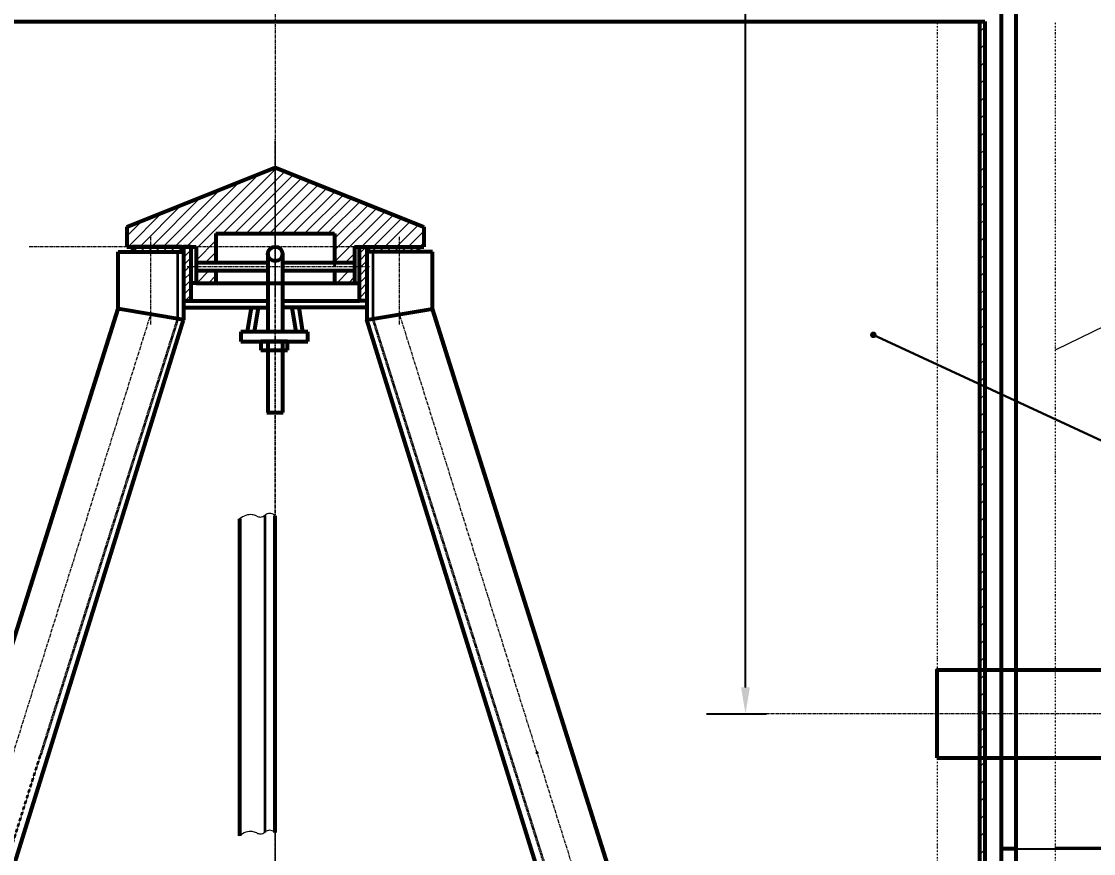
# Model space of a CAD drawing. Header units: millimetres. Extents: x 25714 to 46739, y -2 to 14848.
# Drawn here: x 30039 to 32069, y 6190 to 7766 of the extents above; entities that cross this region are included whole.
import ezdxf

# ---------------------------------------------------------------- set-up
doc = ezdxf.new("R2010")
doc.units = ezdxf.units.MM
doc.header["$LTSCALE"] = 5
for name, pattern in [('CENTER', [2, 1.25, -0.25, 0.25, -0.25]), ('DIVIDE', [1.25, 0.5, -0.25, 0, -0.25, 0, -0.25]), ('HIDDEN', [0.375, 0.25, -0.125])]:
    doc.linetypes.add(name, pattern=pattern)
for name, color, linetype, lineweight in [('中心线', 4, 'CENTER', 18), ('双点划线', 6, 'DIVIDE', 18), ('实线', 7, 'Continuous', 53), ('文字', 3, 'Continuous', 30), ('细线', 1, 'Continuous', 18), ('虚线', 2, 'HIDDEN', 35)]:
    doc.layers.add(name, color=color, linetype=linetype, lineweight=lineweight)
doc.styles.get("Standard").update_dxf_attribs({"font": 'txt.shx', "width": 0.67, "bigfont": 'hztxt.shx'})
doc.dimstyles.get("Standard").update_dxf_attribs({"dimtxt": 0.18, "dimasz": 0.18, "dimexe": 0.18, "dimexo": 0.0625, "dimgap": 0.09, "dimtad": 0, "dimtih": 1, "dimtoh": 1, "dimdec": 4, "dimzin": 0, "dimdsep": 46, "dimtxsty": 'Standard', "dimcen": 0.09, "dimadec": 0, "dimazin": 0, "dimtfac": 1, "dimtdec": 4, "dimtofl": 0, "dimtmove": 0, "dimatfit": 3, "dimfxl": 0, "dimtolj": 1, "dimtzin": 0, "dimarcsym": 0})

# ---------------------------------------------------------------- blocks, each defined once
blk = doc.blocks.new('*D123')
at = {"layer": 'DEFPOINTS', "color": 0}
for p in [(31336.6, 10206.5), (31410.2, 10206.5), (31336.6, 6454.5)]:
    blk.add_point(p, dxfattribs=at)
at = {"layer": '细线', "color": 1, "lineweight": -2}
for p, q in [((31336.6, 10206.5), (31450.2, 10206.5)), ((31410.2, 6504.5), (31410.2, 10156.5)), ((31336.6, 6454.5), (31450.2, 6454.5))]:
    blk.add_line(p, q, dxfattribs=at)
at = {"layer": '细线', "color": 1}
for points in [[(31401.8, 10156.5), (31418.5, 10156.5), (31410.2, 10206.5)], [(31401.8, 6504.5), (31418.5, 6504.5), (31410.2, 6454.5)]]:
    blk.add_solid(points, dxfattribs=at)
at = {"layer": '细线', "color": 3, "insert": (31355.2, 8330.5), "char_height": 70, "attachment_point": 5, "rotation": 90}
blk.add_mtext('\\A1;3000', dxfattribs=at)
blk = doc.blocks.new('*D79')
at = {"layer": 'DEFPOINTS', "color": 0}
for p in [(32661, 11960.2), (31922.2, 6198.8), (33324.8, 6198.8)]:
    blk.add_point(p, dxfattribs=at)
at = {"layer": '文字', "color": 1, "lineweight": -2}
for p, q in [((32661, 11960.2), (33364.8, 11960.2)), ((33324.8, 11910.2), (33324.8, 6248.8)), ((31922.2, 6198.8), (33364.8, 6198.8))]:
    blk.add_line(p, q, dxfattribs=at)
at = {"layer": '文字', "color": 1}
for points in [[(33316.5, 11910.2), (33333.1, 11910.2), (33324.8, 11960.2)], [(33316.5, 6248.8), (33333.1, 6248.8), (33324.8, 6198.8)]]:
    blk.add_solid(points, dxfattribs=at)
at = {"layer": '文字', "color": 3, "insert": (33269.8, 9079.5), "char_height": 70, "attachment_point": 5, "rotation": 90}
blk.add_mtext('\\A1;7000', dxfattribs=at)

msp = doc.modelspace()

# ---------------------------------------------------------------- hatches: boundary and pattern name
at = {"layer": '文字'}
h = msp.add_hatch(color=1, dxfattribs=at)
edge = h.paths.add_edge_path(flags=0)
edge.add_arc((30632.17728, 7302.74651), 3.125, 0, 360)
h = msp.add_hatch(color=1, dxfattribs=at)
edge = h.paths.add_edge_path(flags=0)
edge.add_arc((31652.29804, 7172.05068), 6.25, 0, 360)
h = msp.add_hatch(color=1, dxfattribs=at)
edge = h.paths.add_edge_path(flags=0)
edge.add_arc((31015.53715, 6380.55251), 3.125, 0, 360)
at = {"layer": '细线'}
h = msp.add_hatch(dxfattribs=at)
h.set_pattern_fill('ANSI31', color=256, scale=187.5, style=0)
h.set_pattern_definition([(45, (20652.802, 2312.122), (-16.572815, 16.572815), [])])
h.paths.add_polyline_path([(31863.42728, 7565.65173), (31853.42728, 7565.65173), (31853.42728, 6338.86831), (31863.42728, 6341.81702)])
h.paths.add_polyline_path([(31863.42728, 7765.24651), (31853.42728, 7765.24651), (31853.42728, 7565.65173), (31863.42728, 7565.65173)])
h.paths.add_polyline_path([(31863.42728, 6341.81702), (31853.42728, 6338.86831), (31853.42728, 6180.24651), (31863.42728, 6180.24651)])
h.paths.add_polyline_path([(31863.42728, 6180.24651), (31853.42728, 6180.24651), (31853.42728, 6117.74651), (31863.42728, 6117.74651)])

# ---------------------------------------------------------------- linework, layer by layer
at = {"layer": '中心线'}
for p, q in [((30519.67728, 13310.24651), (30519.67728, 3260.24651)), ((30519.67728, 5393.99651), (30519.67728, 7542.12151)), ((30519.67728, 7533.37151), (30519.67728, 7247.12151)), ((30284.05228, 7191.49651), (30284.05228, 7357.74651)), ((30755.30228, 7191.49651), (30755.30228, 7357.74651)), ((30789.67728, 7338.99651), (30052.80228, 7338.99651)), ((30352.72973, 7301.49651), (30519.67728, 7301.49651)), ((30519.67728, 7301.49651), (30698.97875, 7301.49651)), ((29763.58253, 5550.23352), (30284.05228, 7210.87151)), ((31275.77203, 5550.23352), (30755.30228, 7210.87151)), ((32304.67728, 6454.46146), (31336.55228, 6454.46146)), ((30519.67728, 6248.37151), (30519.67728, 3305.24651))]:
    msp.add_line(p, q, dxfattribs=at)
at = {"layer": '双点划线'}
for p, q in [((31773.54915, 5709.45527), (31773.54915, 7765.57993)), ((31997.05965, 5709.45527), (31997.05965, 7765.57993))]:
    msp.add_line(p, q, dxfattribs=at)
at = {"layer": '实线'}
for p, q in [((31894.67728, 7970.87151), (31894.67728, 6117.74651)), ((31922.17728, 7970.87151), (31922.17728, 6133.37151)), ((29175.92728, 7765.24651), (31863.42728, 7765.24651)), ((31853.42728, 7765.24651), (31853.42728, 6015.24651)), ((31863.42728, 7765.24651), (31863.42728, 6015.24651)), ((30238.42728, 7376.49651), (30519.67728, 7488.99651)), ((30519.67728, 7488.99651), (30800.92728, 7376.49651)), ((30238.42728, 7376.49651), (30238.42728, 7338.99651)), ((30800.92728, 7376.49651), (30800.92728, 7338.99651)), ((30407.17728, 7363.99651), (30407.17728, 7308.99651)), ((30407.17728, 7363.99651), (30632.17728, 7363.99651)), ((30632.17728, 7363.99651), (30632.17728, 7308.99651)), ((30238.42728, 7338.99651), (30369.67728, 7338.99651)), ((30249.05228, 7338.99651), (30249.05228, 7328.99651)), ((30342.80228, 7338.99651), (30249.05228, 7338.99651)), ((30342.80228, 7328.99651), (30342.80228, 7338.99651)), ((30345.92728, 7338.99651), (30345.92728, 7236.49651)), ((30360.30228, 7338.99651), (30345.92728, 7338.99651)), ((30360.30228, 7236.49651), (30360.30228, 7338.99651)), ((30369.67728, 7338.99651), (30369.67728, 7270.24651)), ((30669.67728, 7338.99651), (30669.67728, 7270.24651)), ((30669.67728, 7338.99651), (30669.67728, 7270.24651)), ((30669.67728, 7338.99651), (30800.92728, 7338.99651)), ((30679.05228, 7338.99651), (30693.42728, 7338.99651)), ((30679.05228, 7236.49651), (30679.05228, 7338.99651)), ((30693.42728, 7338.99651), (30693.42728, 7236.49651)), ((30696.55228, 7338.99651), (30790.30228, 7338.99651)), ((30696.55228, 7328.99651), (30696.55228, 7338.99651)), ((30790.30228, 7338.99651), (30790.30228, 7328.99651)), ((30222.17728, 7328.99651), (30345.92728, 7328.99651)), ((30222.17728, 7221.49651), (30222.17728, 7328.99651)), ((30249.05228, 7328.99651), (30342.80228, 7328.99651)), ((30345.92728, 7328.99651), (30345.92728, 7200.24651)), ((30505.92728, 7325.24651), (30505.92728, 7177.74651)), ((30533.42728, 7325.24651), (30533.42728, 7177.74651)), ((30817.17728, 7328.99651), (30693.42728, 7328.99651)), ((30693.42728, 7328.99651), (30693.42728, 7200.24651)), ((30790.30228, 7328.99651), (30696.55228, 7328.99651)), ((30817.17728, 7221.49651), (30817.17728, 7328.99651)), ((30369.67728, 7308.99651), (30505.92728, 7308.99651)), ((30369.67728, 7293.99651), (30505.92728, 7293.99651)), ((30407.17728, 7293.99651), (30407.17728, 7270.24651)), ((30533.42728, 7308.99651), (30669.67728, 7308.99651)), ((30533.42728, 7293.99651), (30669.67728, 7293.99651)), ((30632.17728, 7293.99651), (30632.17728, 7270.24651)), ((30369.67728, 7270.24651), (30360.30228, 7270.24651)), ((30369.67728, 7270.24651), (30669.67728, 7270.24651)), ((30669.67728, 7270.24651), (30679.05228, 7270.24651)), ((30345.92728, 7236.49651), (30360.30228, 7236.49651)), ((30360.30228, 7236.49651), (30505.92728, 7236.49651)), ((30533.42728, 7236.49651), (30679.05228, 7236.49651)), ((30693.42728, 7236.49651), (30679.05228, 7236.49651)), ((29824.05228, 5960.24651), (30222.17728, 7221.49651)), ((30345.92728, 7200.24651), (30222.17728, 7221.49651)), ((30345.92728, 7223.99651), (30505.92728, 7223.99651)), ((30467.17728, 7177.74651), (30474.67728, 7223.99651)), ((30480.30228, 7177.74651), (30487.80228, 7223.99651)), ((30533.42728, 7224.62151), (30693.42728, 7224.62151)), ((30559.05228, 7177.74651), (30551.55228, 7223.99651)), ((30572.17728, 7177.74651), (30564.67728, 7223.99651)), ((30693.42728, 7200.24651), (30817.17728, 7221.49651)), ((31215.30228, 5960.24651), (30817.17728, 7221.49651)), ((30085.92531, 6363.09732), (30345.92728, 7200.24651)), ((31091.55228, 5918.37151), (30693.42728, 7200.24651)), ((30454.67728, 7177.74651), (30454.67728, 7159.62151)), ((30581.55228, 7177.74651), (30454.67728, 7177.74651)), ((30581.55228, 7159.62151), (30581.55228, 7177.74651)), ((30454.67728, 7159.62151), (30581.55228, 7159.62151)), ((30492.17728, 7159.62151), (30492.17728, 7143.37151)), ((30542.80228, 7159.62151), (30492.17728, 7159.62151)), ((30505.92728, 7159.62151), (30505.92728, 7025.24651)), ((30533.42728, 7159.62151), (30533.42728, 7025.24651)), ((30542.80228, 7143.37151), (30542.80228, 7159.62151)), ((30492.17728, 7143.37151), (30542.80228, 7143.37151)), ((30504.05228, 7025.24651), (30534.67728, 7025.24651)), ((30452.17728, 6823.37151), (30452.17728, 6223.37151)), ((30519.67728, 6229.62151), (30519.67728, 6829.62151)), ((31922.17728, 6198.77665), (31894.67728, 6198.77665))]:
    msp.add_line(p, q, dxfattribs=at)
at = {"layer": '实线', "ltscale": 0.1}
msp.add_line((29985.8611, 6040.91257), (30085.92531, 6363.09732), dxfattribs=at)
at = {"layer": '实线'}
msp.add_lwpolyline([(31772.80228, 6371.33646), (32153.42728, 6371.33646), (32153.42728, 6536.96146), (31772.80228, 6536.96146)], close=True, dxfattribs=at)
msp.add_circle((30519.67728, 7325.24651), 13.75, dxfattribs=at)
at = {"layer": '文字', "color": 1, "linetype": 'Continuous'}
msp.add_line((31652.29804, 7172.05068), (32622.25495, 6721.92448), dxfattribs=at)
at = {"layer": '细线'}
for p, q in [((30351.33989, 7338.99651), (30489.11496, 7476.77158)), ((30369.67728, 7335.23682), (30519.67728, 7485.23682)), ((30519.67728, 7485.23682), (30522.36277, 7487.92231)), ((30519.67728, 7463.13973), (30538.14641, 7481.60886)), ((30519.67728, 7441.04264), (30553.93004, 7475.29541)), ((30329.2428, 7338.99651), (30452.28648, 7462.04019)), ((30420.53406, 7363.99651), (30519.67728, 7463.13973)), ((30519.67728, 7418.94556), (30569.71368, 7468.98195)), ((30519.67728, 7396.84847), (30585.49731, 7462.6685)), ((30519.67728, 7374.75138), (30601.28094, 7456.35505)), ((30285.04863, 7338.99651), (30378.62952, 7432.57741)), ((30307.14571, 7338.99651), (30415.458, 7447.3088)), ((30442.63115, 7363.99651), (30519.67728, 7441.04264)), ((30531.01949, 7363.99651), (30617.06458, 7450.04159)), ((30553.11658, 7363.99651), (30632.84821, 7443.72814)), ((30575.21367, 7363.99651), (30648.63184, 7437.41468)), ((30597.31076, 7363.99651), (30664.41548, 7431.10123)), ((30262.95154, 7338.99651), (30341.80104, 7417.84602)), ((30464.72823, 7363.99651), (30519.67728, 7418.94556)), ((30619.40784, 7363.99651), (30680.19911, 7424.78778)), ((30632.17728, 7354.66886), (30695.98274, 7418.47432)), ((30632.17728, 7332.57177), (30711.76638, 7412.16087)), ((30240.85445, 7338.99651), (30304.97257, 7403.11463)), ((30486.82532, 7363.99651), (30519.67728, 7396.84847)), ((30632.17728, 7310.47469), (30727.55001, 7405.84742)), ((30682.79619, 7338.99651), (30743.33364, 7399.53396)), ((30704.89328, 7338.99651), (30759.11728, 7393.22051)), ((31997.05965, 7143.99444), (32531.63443, 7402.73139)), ((30238.42728, 7358.66642), (30268.14409, 7388.38323)), ((30508.92241, 7363.99651), (30519.67728, 7374.75138)), ((30726.99036, 7338.99651), (30774.90091, 7386.90706)), ((30749.08745, 7338.99651), (30790.68454, 7380.5936)), ((30369.67728, 7313.13973), (30407.17728, 7350.63973)), ((30771.18454, 7338.99651), (30800.92728, 7368.73925)), ((30259.30082, 7328.99651), (30249.30082, 7338.99651)), ((30273.44295, 7328.99651), (30263.44295, 7338.99651)), ((30284.05228, 7332.52932), (30277.58509, 7338.99651)), ((30287.58509, 7328.99651), (30284.05228, 7332.52932)), ((30301.72722, 7328.99651), (30291.72722, 7338.99651)), ((30315.86936, 7328.99651), (30305.86936, 7338.99651)), ((30330.0115, 7328.99651), (30320.0115, 7338.99651)), ((30342.80228, 7330.34786), (30334.15363, 7338.99651)), ((30345.92728, 7332.56957), (30352.35422, 7338.99651)), ((30345.92728, 7318.42743), (30360.30228, 7332.80243)), ((30679.05228, 7326.28331), (30691.76548, 7338.99651)), ((30697.70702, 7328.99651), (30696.55228, 7330.15125)), ((30711.84916, 7328.99651), (30701.84916, 7338.99651)), ((30725.99129, 7328.99651), (30715.99129, 7338.99651)), ((30740.13343, 7328.99651), (30730.13343, 7338.99651)), ((30754.27556, 7328.99651), (30744.27556, 7338.99651)), ((30768.4177, 7328.99651), (30758.4177, 7338.99651)), ((30782.55984, 7328.99651), (30772.55984, 7338.99651)), ((30790.30228, 7335.3962), (30786.70197, 7338.99651)), ((30793.28162, 7338.99651), (30800.92728, 7346.64216)), ((30345.92728, 7304.2853), (30360.30228, 7318.6603)), ((30387.63115, 7308.99651), (30407.17728, 7328.54264)), ((30652.79619, 7308.99651), (30669.67728, 7325.8776)), ((30679.05228, 7312.14118), (30693.42728, 7326.51618)), ((30682.54975, 7301.49651), (30693.42728, 7312.37404)), ((30345.92728, 7290.14316), (30360.30228, 7304.51816)), ((30345.92728, 7276.00103), (30360.30228, 7290.37603)), ((30369.67728, 7291.04264), (30372.63115, 7293.99651)), ((30370.97823, 7270.24651), (30394.72823, 7293.99651)), ((30632.17728, 7288.3776), (30637.79619, 7293.99651)), ((30636.14328, 7270.24651), (30659.89328, 7293.99651)), ((30679.05228, 7297.99904), (30682.54975, 7301.49651)), ((30679.05228, 7283.85691), (30693.42728, 7298.23191)), ((30345.92728, 7261.85889), (30360.30228, 7276.23389)), ((30393.07532, 7270.24651), (30407.17728, 7284.34847)), ((30658.24036, 7270.24651), (30669.67728, 7281.68343)), ((30679.05228, 7269.71477), (30693.42728, 7284.08977)), ((30679.05228, 7255.57264), (30693.42728, 7269.94764)), ((30345.92728, 7247.71675), (30360.30228, 7262.09175)), ((30679.05228, 7241.4305), (30693.42728, 7255.8055)), ((30348.84917, 7236.49651), (30360.30228, 7247.94962)), ((30688.26043, 7236.49651), (30693.42728, 7241.66336)), ((31997.05965, 6201.8435), (33434.4537, 6201.8435))]:
    msp.add_line(p, q, dxfattribs=at)
for centre, radius, start, end in [((30476.56267, 6794.27783), 37.96168, 108.88608737, 129.96866586), ((30473.03059, 6804.60238), 27.04968, 83.85253316, 108.88608737), ((30473.33095, 6807.39111), 24.24482, 62.32311239, 83.85253316), ((30491.6588, 6842.33474), 15.21361, 242.32311239, 269.59884548), ((30491.64071, 6839.75152), 12.63031, 269.59884548, 313.2525867), ((30508.98298, 6821.31781), 12.67889, 89.68684197, 133.2525867), ((30508.98132, 6821.01378), 12.98293, 67.61986495, 89.68684197), ((30504.98985, 6811.32022), 23.46609, 51.25173648, 67.61986495), ((30508.98298, 6221.31781), 12.67889, 89.68684197, 133.2525867), ((30508.98132, 6221.01378), 12.98293, 67.61986495, 89.68684197), ((30504.98985, 6211.32022), 23.46609, 51.25173648, 67.61986495), ((30476.56267, 6194.27783), 37.96168, 108.88608737, 129.96866586), ((30473.03059, 6204.60238), 27.04968, 83.85253316, 108.88608737), ((30473.33095, 6207.39111), 24.24482, 62.32311239, 83.85253316), ((30491.6588, 6242.33474), 15.21361, 242.32311239, 269.59884548), ((30491.64071, 6239.75152), 12.63031, 269.59884548, 313.2525867)]:
    msp.add_arc(centre, radius, start, end, dxfattribs=at)
at = {"layer": '虚线'}
for p, q in [((30334.67728, 7328.99651), (30334.67728, 7201.49651)), ((30704.67728, 7328.99651), (30704.67728, 7201.49651)), ((30334.67728, 7201.49651), (30075.05956, 6376.04663)), ((30704.67728, 7201.49651), (31178.02045, 5696.51041)), ((30500.30228, 6230.55901), (30500.30228, 6830.55901))]:
    msp.add_line(p, q, dxfattribs=at)
at = {"layer": '虚线', "ltscale": 0.1}
msp.add_line((29974.07286, 6054.96124), (30075.05956, 6376.04663), dxfattribs=at)

# ---------------------------------------------------------------- dimensions: what is measured, and where the dimension line sits
at = {"layer": '文字'}
dim = msp.add_linear_dim(base=(33324.79623, 6198.77665), p1=(32660.97642, 11960.24651), p2=(31922.17728, 6198.77665), angle=90, text='7000', dimstyle='Standard', override={"dimscale": 20, "dimtxt": 3.5, "dimasz": 2.5, "dimexe": 2, "dimexo": 0, "dimgap": 1, "dimtad": 1, "dimtih": 0, "dimtoh": 0, "dimzin": 8, "dimclrd": 1, "dimclre": 1, "dimclrt": 3, "dimadec": 3, "dimazin": 2, "dimatfit": 0, "dimtvp": 0.718659}, dxfattribs=at)
dim.commit()
dim.dimension.update_dxf_attribs({"geometry": '*D79', "text_midpoint": (33269.79623, 9079.51158)})
at = {"layer": '细线'}
dim = msp.add_linear_dim(base=(31410.16428, 10206.49651), p1=(31336.55228, 6454.46146), p2=(31336.55228, 10206.49651), angle=90, text='3000', dimstyle='Standard', override={"dimscale": 20, "dimtxt": 3.5, "dimasz": 2.5, "dimexe": 2, "dimexo": 0, "dimgap": 1, "dimtad": 1, "dimtih": 0, "dimtoh": 0, "dimzin": 8, "dimclrd": 1, "dimclre": 1, "dimclrt": 3, "dimadec": 3, "dimazin": 2, "dimatfit": 0, "dimtvp": 0.718659}, dxfattribs=at)
dim.commit()
dim.dimension.update_dxf_attribs({"geometry": '*D123', "text_midpoint": (31355.16428, 8330.47898)})

doc.saveas('drawing.dxf')
